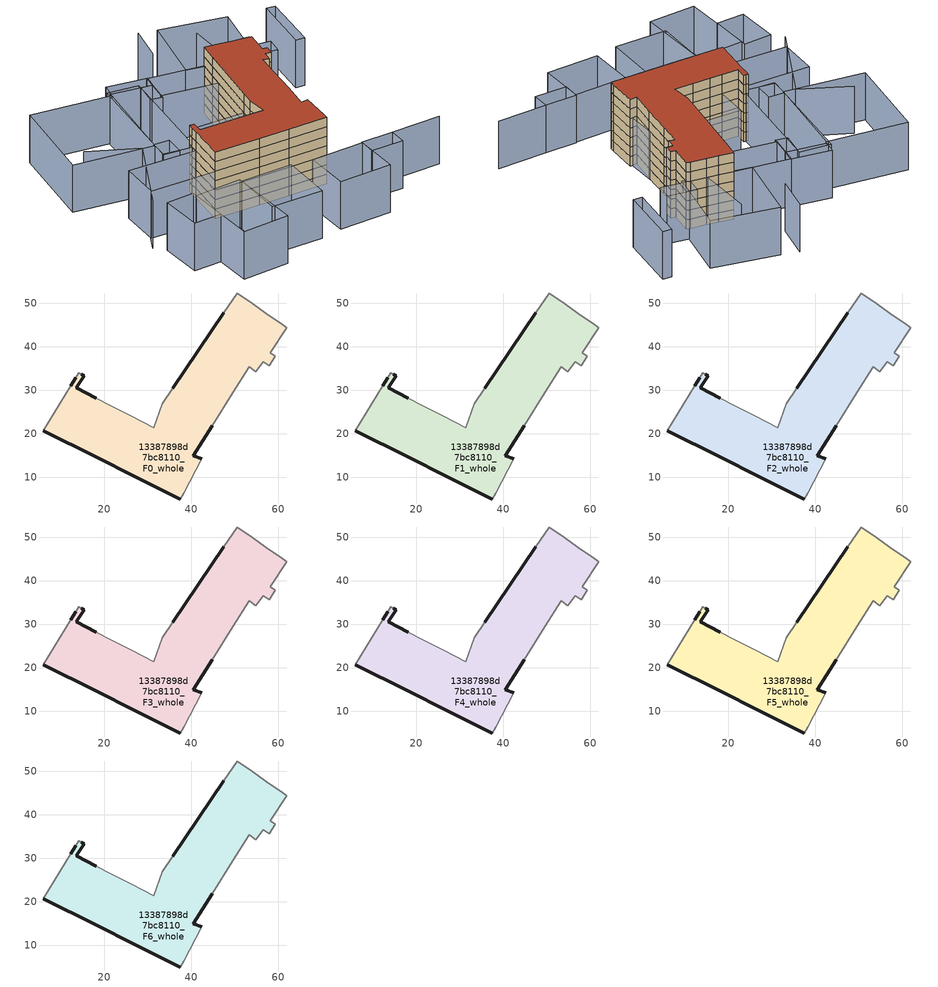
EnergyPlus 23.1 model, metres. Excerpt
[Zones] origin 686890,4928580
13387898d7bc8110_F0_whole
 floor ground (EU_floor_Construction): 57.17,47.71 61.07,44.99 61.95,44.38 58.15,38.56 59.36,37.75 58.02,35.6 56.54,36.54 54.92,34.25 53.39,35.38 49.61,29.39 44.93,21.74 40.49,14.92 42.44,14.16 38.32,6.27 37.47,4.96 26.89,10.24 18.37,14.5 6.08,20.64 12.37,30.94 13.55,32.88 14.19,33.96 14.82,33.6 15.45,33.32 13.65,30.5 18.24,28.13 21.54,26.43 26.39,23.93 31.42,21.34 33.36,26.83 35.78,30.4 47.57,47.81 50.61,52.31 54.2,49.85 z0
 wall outside (EU_wall_Construction): 18.24,28.13 13.65,30.5 15.45,33.32 14.82,33.6 / 13.55,32.88 12.37,30.94 / 6.08,20.64 18.37,14.5 26.89,10.24 37.47,4.96 / 42.44,14.16 40.49,14.92 44.93,21.74 / 47.57,47.81 35.78,30.4 z0:3
 wall adiabatic (EU_wall_Construction): 14.82,33.6 14.19,33.96 13.55,32.88 / 12.37,30.94 6.08,20.64 / 37.47,4.96 38.32,6.27 42.44,14.16 / 44.93,21.74 49.61,29.39 53.39,35.38 54.92,34.25 56.54,36.54 58.02,35.6 59.36,37.75 58.15,38.56 61.95,44.38 61.07,44.99 57.17,47.71 54.2,49.85 50.61,52.31 47.57,47.81 / 35.78,30.4 33.36,26.83 31.42,21.34 26.39,23.93 21.54,26.43 18.24,28.13 z0:3
13387898d7bc8110_F1_whole
 floor to 13387898d7bc8110_F0_whole (EU_floor_Construction): 57.17,47.71 61.07,44.99 61.95,44.38 58.15,38.56 59.36,37.75 58.02,35.6 56.54,36.54 54.92,34.25 53.39,35.38 49.61,29.39 44.93,21.74 40.49,14.92 42.44,14.16 38.32,6.27 37.47,4.96 26.89,10.24 18.37,14.5 6.08,20.64 12.37,30.94 13.55,32.88 14.19,33.96 14.82,33.6 15.45,33.32 13.65,30.5 18.24,28.13 21.54,26.43 26.39,23.93 31.42,21.34 33.36,26.83 35.78,30.4 47.57,47.81 50.61,52.31 54.2,49.85 z3
 wall outside (EU_wall_Construction): 18.24,28.13 13.65,30.5 15.45,33.32 14.82,33.6 / 13.55,32.88 12.37,30.94 / 6.08,20.64 18.37,14.5 26.89,10.24 37.47,4.96 / 42.44,14.16 40.49,14.92 44.93,21.74 / 47.57,47.81 35.78,30.4 z3:6
 wall adiabatic (EU_wall_Construction): 14.82,33.6 14.19,33.96 13.55,32.88 / 12.37,30.94 6.08,20.64 / 37.47,4.96 38.32,6.27 42.44,14.16 / 44.93,21.74 49.61,29.39 53.39,35.38 54.92,34.25 56.54,36.54 58.02,35.6 59.36,37.75 58.15,38.56 61.95,44.38 61.07,44.99 57.17,47.71 54.2,49.85 50.61,52.31 47.57,47.81 / 35.78,30.4 33.36,26.83 31.42,21.34 26.39,23.93 21.54,26.43 18.24,28.13 z3:6
13387898d7bc8110_F2_whole
 floor to 13387898d7bc8110_F1_whole (EU_floor_Construction): 57.17,47.71 61.07,44.99 61.95,44.38 58.15,38.56 59.36,37.75 58.02,35.6 56.54,36.54 54.92,34.25 53.39,35.38 49.61,29.39 44.93,21.74 40.49,14.92 42.44,14.16 38.32,6.27 37.47,4.96 26.89,10.24 18.37,14.5 6.08,20.64 12.37,30.94 13.55,32.88 14.19,33.96 14.82,33.6 15.45,33.32 13.65,30.5 18.24,28.13 21.54,26.43 26.39,23.93 31.42,21.34 33.36,26.83 35.78,30.4 47.57,47.81 50.61,52.31 54.2,49.85 z6
 wall outside (EU_wall_Construction): 18.24,28.13 13.65,30.5 15.45,33.32 14.82,33.6 / 13.55,32.88 12.37,30.94 / 6.08,20.64 18.37,14.5 26.89,10.24 37.47,4.96 / 42.44,14.16 40.49,14.92 44.93,21.74 / 47.57,47.81 35.78,30.4 z6:9
 wall adiabatic (EU_wall_Construction): 14.82,33.6 14.19,33.96 13.55,32.88 / 12.37,30.94 6.08,20.64 / 37.47,4.96 38.32,6.27 42.44,14.16 / 44.93,21.74 49.61,29.39 53.39,35.38 54.92,34.25 56.54,36.54 58.02,35.6 59.36,37.75 58.15,38.56 61.95,44.38 61.07,44.99 57.17,47.71 54.2,49.85 50.61,52.31 47.57,47.81 / 35.78,30.4 33.36,26.83 31.42,21.34 26.39,23.93 21.54,26.43 18.24,28.13 z6:9
13387898d7bc8110_F3_whole
 floor to 13387898d7bc8110_F2_whole (EU_floor_Construction): 57.17,47.71 61.07,44.99 61.95,44.38 58.15,38.56 59.36,37.75 58.02,35.6 56.54,36.54 54.92,34.25 53.39,35.38 49.61,29.39 44.93,21.74 40.49,14.92 42.44,14.16 38.32,6.27 37.47,4.96 26.89,10.24 18.37,14.5 6.08,20.64 12.37,30.94 13.55,32.88 14.19,33.96 14.82,33.6 15.45,33.32 13.65,30.5 18.24,28.13 21.54,26.43 26.39,23.93 31.42,21.34 33.36,26.83 35.78,30.4 47.57,47.81 50.61,52.31 54.2,49.85 z9
 wall outside (EU_wall_Construction): 18.24,28.13 13.65,30.5 15.45,33.32 14.82,33.6 / 13.55,32.88 12.37,30.94 / 6.08,20.64 18.37,14.5 26.89,10.24 37.47,4.96 / 42.44,14.16 40.49,14.92 44.93,21.74 / 47.57,47.81 35.78,30.4 z9:12
 wall adiabatic (EU_wall_Construction): 14.82,33.6 14.19,33.96 13.55,32.88 / 12.37,30.94 6.08,20.64 / 37.47,4.96 38.32,6.27 42.44,14.16 / 44.93,21.74 49.61,29.39 53.39,35.38 54.92,34.25 56.54,36.54 58.02,35.6 59.36,37.75 58.15,38.56 61.95,44.38 61.07,44.99 57.17,47.71 54.2,49.85 50.61,52.31 47.57,47.81 / 35.78,30.4 33.36,26.83 31.42,21.34 26.39,23.93 21.54,26.43 18.24,28.13 z9:12
13387898d7bc8110_F4_whole
 floor to 13387898d7bc8110_F3_whole (EU_floor_Construction): 57.17,47.71 61.07,44.99 61.95,44.38 58.15,38.56 59.36,37.75 58.02,35.6 56.54,36.54 54.92,34.25 53.39,35.38 49.61,29.39 44.93,21.74 40.49,14.92 42.44,14.16 38.32,6.27 37.47,4.96 26.89,10.24 18.37,14.5 6.08,20.64 12.37,30.94 13.55,32.88 14.19,33.96 14.82,33.6 15.45,33.32 13.65,30.5 18.24,28.13 21.54,26.43 26.39,23.93 31.42,21.34 33.36,26.83 35.78,30.4 47.57,47.81 50.61,52.31 54.2,49.85 z12
 wall outside (EU_wall_Construction): 18.24,28.13 13.65,30.5 15.45,33.32 14.82,33.6 / 13.55,32.88 12.37,30.94 / 6.08,20.64 18.37,14.5 26.89,10.24 37.47,4.96 / 42.44,14.16 40.49,14.92 44.93,21.74 / 47.57,47.81 35.78,30.4 z12:15
 wall adiabatic (EU_wall_Construction): 14.82,33.6 14.19,33.96 13.55,32.88 / 12.37,30.94 6.08,20.64 / 37.47,4.96 38.32,6.27 42.44,14.16 / 44.93,21.74 49.61,29.39 53.39,35.38 54.92,34.25 56.54,36.54 58.02,35.6 59.36,37.75 58.15,38.56 61.95,44.38 61.07,44.99 57.17,47.71 54.2,49.85 50.61,52.31 47.57,47.81 / 35.78,30.4 33.36,26.83 31.42,21.34 26.39,23.93 21.54,26.43 18.24,28.13 z12:15
13387898d7bc8110_F5_whole
 floor to 13387898d7bc8110_F4_whole (EU_floor_Construction): 57.17,47.71 61.07,44.99 61.95,44.38 58.15,38.56 59.36,37.75 58.02,35.6 56.54,36.54 54.92,34.25 53.39,35.38 49.61,29.39 44.93,21.74 40.49,14.92 42.44,14.16 38.32,6.27 37.47,4.96 26.89,10.24 18.37,14.5 6.08,20.64 12.37,30.94 13.55,32.88 14.19,33.96 14.82,33.6 15.45,33.32 13.65,30.5 18.24,28.13 21.54,26.43 26.39,23.93 31.42,21.34 33.36,26.83 35.78,30.4 47.57,47.81 50.61,52.31 54.2,49.85 z15
 wall outside (EU_wall_Construction): 18.24,28.13 13.65,30.5 15.45,33.32 14.82,33.6 / 13.55,32.88 12.37,30.94 / 6.08,20.64 18.37,14.5 26.89,10.24 37.47,4.96 / 42.44,14.16 40.49,14.92 44.93,21.74 / 47.57,47.81 35.78,30.4 z15:18
 wall adiabatic (EU_wall_Construction): 14.82,33.6 14.19,33.96 13.55,32.88 / 12.37,30.94 6.08,20.64 / 37.47,4.96 38.32,6.27 42.44,14.16 / 44.93,21.74 49.61,29.39 53.39,35.38 54.92,34.25 56.54,36.54 58.02,35.6 59.36,37.75 58.15,38.56 61.95,44.38 61.07,44.99 57.17,47.71 54.2,49.85 50.61,52.31 47.57,47.81 / 35.78,30.4 33.36,26.83 31.42,21.34 26.39,23.93 21.54,26.43 18.24,28.13 z15:18
13387898d7bc8110_F6_whole
 floor to 13387898d7bc8110_F5_whole (EU_floor_Construction): 57.17,47.71 61.07,44.99 61.95,44.38 58.15,38.56 59.36,37.75 58.02,35.6 56.54,36.54 54.92,34.25 53.39,35.38 49.61,29.39 44.93,21.74 40.49,14.92 42.44,14.16 38.32,6.27 37.47,4.96 26.89,10.24 18.37,14.5 6.08,20.64 12.37,30.94 13.55,32.88 14.19,33.96 14.82,33.6 15.45,33.32 13.65,30.5 18.24,28.13 21.54,26.43 26.39,23.93 31.42,21.34 33.36,26.83 35.78,30.4 47.57,47.81 50.61,52.31 54.2,49.85 z18
 wall outside (EU_wall_Construction): 18.24,28.13 13.65,30.5 15.45,33.32 14.82,33.6 / 13.55,32.88 12.37,30.94 / 6.08,20.64 18.37,14.5 26.89,10.24 37.47,4.96 / 42.44,14.16 40.49,14.92 44.93,21.74 / 47.57,47.81 35.78,30.4 z18:21
 wall adiabatic (EU_wall_Construction): 14.82,33.6 14.19,33.96 13.55,32.88 / 12.37,30.94 6.08,20.64 / 37.47,4.96 38.32,6.27 42.44,14.16 / 44.93,21.74 49.61,29.39 53.39,35.38 54.92,34.25 56.54,36.54 58.02,35.6 59.36,37.75 58.15,38.56 61.95,44.38 61.07,44.99 57.17,47.71 54.2,49.85 50.61,52.31 47.57,47.81 / 35.78,30.4 33.36,26.83 31.42,21.34 26.39,23.93 21.54,26.43 18.24,28.13 z18:21
 roof outside (EU_roof_Construction): 42.44,14.16 40.49,14.92 44.93,21.74 49.61,29.39 53.39,35.38 54.92,34.25 56.54,36.54 58.02,35.6 59.36,37.75 58.15,38.56 61.95,44.38 61.07,44.99 57.17,47.71 54.2,49.85 50.61,52.31 47.57,47.81 35.78,30.4 33.36,26.83 31.42,21.34 26.39,23.93 21.54,26.43 18.24,28.13 13.65,30.5 15.45,33.32 14.82,33.6 14.19,33.96 13.55,32.88 12.37,30.94 6.08,20.64 18.37,14.5 26.89,10.24 37.47,4.96 38.32,6.27 z21
shading: -4.17,56.17 5.67,43.73 / 5.67,43.73 -15.7,26.83 / 48.69,-8.8 62.41,-15.16 / 37.47,4.96 63.88,63.02 / 55.46,76.39 48.66,67.42 / -16.11,-2.49 -7.27,18.38 / -7.27,18.38 5.92,12.79 / 5.92,12.79 -2.92,-8.08 / -2.92,-8.08 -16.11,-2.49 / -6.71,19.72 -11.81,7.65 / -11.81,7.65 -19.65,10.97 / -19.65,10.97 -14.55,23.04 / -14.55,23.04 -6.71,19.72 / -11.76,29.91 -6.21,40.59 / -6.21,40.59 12.37,30.94 / 12.37,30.94 6.81,20.26 / 6.81,20.26 -11.76,29.91 / 48.75,-8.9 46.5,-13.55 / 46.5,-13.55 37.69,-9.28 / 37.69,-9.28 39.94,-4.63 / 39.94,-4.63 48.75,-8.9 / 39.81,-4.92 34.06,-17.45 / 34.06,-17.45 19.51,-10.78 / 19.51,-10.78 25.25,1.75 / 25.25,1.75 39.81,-4.92 / -1.21,-2.15 5.56,11.94 / 5.56,11.94 19.84,5.08 / 19.84,5.08 13.07,-9.01 / 13.07,-9.01 -1.21,-2.15 / 31.42,21.34 18.23,28.13 / 18.23,28.13 22.84,37.06 / 22.84,37.06 36.02,30.28 / 36.02,30.28 31.42,21.34 / 8.96,42.12 13.04,39.74 / 13.04,39.74 10.06,34.6 / 10.06,34.6 5.97,36.98 / 5.97,36.98 8.96,42.12 / 68.28,39.95 61.01,45.03 / 61.01,45.03 63.81,49.03 / 63.81,49.03 71.08,43.95 / 71.08,43.95 68.28,39.95 / 75.14,38.57 84.82,54.09 / 84.82,54.09 87.07,52.69 / 87.07,52.69 77.39,37.17 / 77.39,37.17 75.14,38.57 / 32.63,61.87 13.96,32.24 / 13.96,32.24 5.93,37.29 / 5.93,37.29 24.6,66.93 / 24.6,66.93 32.63,61.87 / 36.82,61.96 50.68,52.26 / 50.68,52.26 45.13,44.34 / 45.13,44.34 31.27,54.04 / 31.27,54.04 36.82,61.96 / 31.87,60.74 34.8,58.69 / 34.8,58.69 30.97,53.22 / 30.97,53.22 28.04,55.27 / 28.04,55.27 31.87,60.74 / 24.21,65.1 8.58,41.53 / 8.58,41.53 -11.64,54.94 / -11.64,54.94 3.99,78.51 / 3.99,78.51 24.21,65.1 / 59.44,72.89 75.62,60.56 / 75.62,60.56 62.29,43.06 / 62.29,43.06 46.11,55.39 / 46.11,55.39 59.44,72.89 / 27.03,68.9 37.02,61.82 / 37.02,61.82 34.78,58.67 / 34.78,58.67 24.8,65.75 / 24.8,65.75 27.03,68.9 z0:15
[Building]
EU S2 Campaign: North Axis=0; Terrain=City; Solar Distribution=FullExterior
[Site:Location]
Bologna: Latitude=44.5; Longitude=11.25; Time Zone=1; Elevation=37
[SizingPeriod:WeatherFileDays]
AnnualSizingPeriod: Begin Month=1; Begin Day of Month=1; End Month=12; End Day of Month=31; Day of Week for Start Day=Monday; Use Weather File Daylight Saving Period=No; Use Weather File Rain and Snow Indicators=No
[MATERIAL]
EU_InternalMass_Material: Roughness=MediumRough; Thickness=0.1; Conductivity=1; Density=1800; Specific Heat=900; Thermal Absorptance=0.9; Solar Absorptance=0.7; Visible Absorptance=0.7
[MATERIAL:NOMASS] Roughness=MediumRough; Thermal Absorptance=0.9; Solar Absorptance=0.7; Visible Absorptance=0.7
Name | Thermal Resistance
EU_wall_NoMass | 0.779417
EU_roof_NoMass | 0.435466
EU_floor_NoMass | 0.588222
[CONSTRUCTION]
EU_wall_Construction: EU_wall_NoMass
EU_roof_Construction: EU_roof_NoMass
EU_floor_Construction: EU_floor_NoMass
EU_InternalMass_Construction: EU_InternalMass_Material
[ZONE] Type=1; Multiplier=1; Ceiling Height=autocalculate; Volume=2628.01; Floor Area=autocalculate; Part of Total Floor Area=Yes
13387898d7bc8110_F0_whole; 13387898d7bc8110_F1_whole; 13387898d7bc8110_F2_whole; 13387898d7bc8110_F3_whole; 13387898d7bc8110_F4_whole; 13387898d7bc8110_F5_whole; 13387898d7bc8110_F6_whole
[INTERNALMASS] Construction=EU_InternalMass_Construction; Surface Area=876.005
Name | Zone or ZoneList
13387898d7bc8110_F0_whole_EU_InternalMass | 13387898d7bc8110_F0_whole
13387898d7bc8110_F1_whole_EU_InternalMass | 13387898d7bc8110_F1_whole
13387898d7bc8110_F2_whole_EU_InternalMass | 13387898d7bc8110_F2_whole
13387898d7bc8110_F3_whole_EU_InternalMass | 13387898d7bc8110_F3_whole
13387898d7bc8110_F4_whole_EU_InternalMass | 13387898d7bc8110_F4_whole
13387898d7bc8110_F5_whole_EU_InternalMass | 13387898d7bc8110_F5_whole
13387898d7bc8110_F6_whole_EU_InternalMass | 13387898d7bc8110_F6_whole
[OTHEREQUIPMENT] Fuel Type=Electricity; Design Level Calculation Method=Watts/Area; Power per Zone Floor Area=1; Fraction Latent=0; Fraction Radiant=0; Fraction Lost=0; Carbon Dioxide Generation Rate=0; EndUse Subcategory=EU_Step8_InternalGains
Name | Zone or ZoneList or Space or SpaceList | Schedule
EU_Step8_InternalGain_13387898d7bc8110_F0_whole_f000 | 13387898d7bc8110_F0_whole | EU_Step8_GainSchedule_13387898d7bc8110_F0_whole_f000
EU_Step8_InternalGain_13387898d7bc8110_F1_whole_f000 | 13387898d7bc8110_F1_whole | EU_Step8_GainSchedule_13387898d7bc8110_F1_whole_f000
EU_Step8_InternalGain_13387898d7bc8110_F2_whole_f000 | 13387898d7bc8110_F2_whole | EU_Step8_GainSchedule_13387898d7bc8110_F2_whole_f000
EU_Step8_InternalGain_13387898d7bc8110_F3_whole_f000 | 13387898d7bc8110_F3_whole | EU_Step8_GainSchedule_13387898d7bc8110_F3_whole_f000
EU_Step8_InternalGain_13387898d7bc8110_F4_whole_f000 | 13387898d7bc8110_F4_whole | EU_Step8_GainSchedule_13387898d7bc8110_F4_whole_f000
EU_Step8_InternalGain_13387898d7bc8110_F5_whole_f000 | 13387898d7bc8110_F5_whole | EU_Step8_GainSchedule_13387898d7bc8110_F5_whole_f000
EU_Step8_InternalGain_13387898d7bc8110_F6_whole_f000 | 13387898d7bc8110_F6_whole | EU_Step8_GainSchedule_13387898d7bc8110_F6_whole_f000
[ZONEVENTILATION:DESIGNFLOWRATE] Schedule=EU_AlwaysOn; Design Flow Rate Calculation Method=AirChanges/Hour; Air Changes per Hour=0.712058; Ventilation Type=Natural; Fan Pressure Rise=0; Fan Total Efficiency=1; Constant Term Coefficient=1; Temperature Term Coefficient=0; Velocity Term Coefficient=0; Velocity Squared Term Coefficient=0; Minimum Indoor Temperature=-100; Maximum Indoor Temperature=100; Delta Temperature=-100; Minimum Outdoor Temperature=-100; Maximum Outdoor Temperature=100; Maximum Wind Speed=40
Name | Zone or ZoneList or Space or SpaceList
EU_ConstantAir_13387898d7bc8110_F0_whole | 13387898d7bc8110_F0_whole
EU_ConstantAir_13387898d7bc8110_F1_whole | 13387898d7bc8110_F1_whole
EU_ConstantAir_13387898d7bc8110_F2_whole | 13387898d7bc8110_F2_whole
EU_ConstantAir_13387898d7bc8110_F3_whole | 13387898d7bc8110_F3_whole
EU_ConstantAir_13387898d7bc8110_F4_whole | 13387898d7bc8110_F4_whole
EU_ConstantAir_13387898d7bc8110_F5_whole | 13387898d7bc8110_F5_whole
EU_ConstantAir_13387898d7bc8110_F6_whole | 13387898d7bc8110_F6_whole
[HVACTEMPLATE:THERMOSTAT] Constant Heating Setpoint=20; Constant Cooling Setpoint=50
EU_HeatOnly_13387898d7bc8110_F0_whole; EU_HeatOnly_13387898d7bc8110_F1_whole; EU_HeatOnly_13387898d7bc8110_F2_whole; EU_HeatOnly_13387898d7bc8110_F3_whole; EU_HeatOnly_13387898d7bc8110_F4_whole; EU_HeatOnly_13387898d7bc8110_F5_whole; EU_HeatOnly_13387898d7bc8110_F6_whole
[HVACTEMPLATE:ZONE:IDEALLOADSAIRSYSTEM] System Availability Schedule=EU_AlwaysOn; Maximum Heating Supply Air Temperature=50; Minimum Cooling Supply Air Temperature=13; Maximum Heating Supply Air Humidity Ratio=0.0156; Minimum Cooling Supply Air Humidity Ratio=0.0077; Heating Limit=NoLimit; Cooling Limit=NoLimit; Heating Availability Schedule=EU_AlwaysOn; Cooling Availability Schedule=EU_CoolingOff; Dehumidification Control Type=ConstantSensibleHeatRatio; Cooling Sensible Heat Ratio=0.7; Dehumidification Setpoint=60; Humidification Control Type=None; Humidification Setpoint=30; Outdoor Air Method=None; Outdoor Air Flow Rate per Person=0.00944; Outdoor Air Flow Rate per Zone Floor Area=0; Outdoor Air Flow Rate per Zone=0; Demand Controlled Ventilation Type=None; Outdoor Air Economizer Type=NoEconomizer; Heat Recovery Type=None; Sensible Heat Recovery Effectiveness=0.7; Latent Heat Recovery Effectiveness=0.65
Name | Template Thermostat
13387898d7bc8110_F0_whole | EU_HeatOnly_13387898d7bc8110_F0_whole
13387898d7bc8110_F1_whole | EU_HeatOnly_13387898d7bc8110_F1_whole
13387898d7bc8110_F2_whole | EU_HeatOnly_13387898d7bc8110_F2_whole
13387898d7bc8110_F3_whole | EU_HeatOnly_13387898d7bc8110_F3_whole
13387898d7bc8110_F4_whole | EU_HeatOnly_13387898d7bc8110_F4_whole
13387898d7bc8110_F5_whole | EU_HeatOnly_13387898d7bc8110_F5_whole
13387898d7bc8110_F6_whole | EU_HeatOnly_13387898d7bc8110_F6_whole
[SIZING:ZONE] Zone Cooling Design Supply Air Temperature Input Method=SupplyAirTemperature; Zone Cooling Design Supply Air Temperature=13; Zone Heating Design Supply Air Temperature Input Method=SupplyAirTemperature; Zone Heating Design Supply Air Temperature=50; Zone Cooling Design Supply Air Humidity Ratio=0.008; Zone Heating Design Supply Air Humidity Ratio=0.008; Cooling Design Air Flow Method=DesignDay; Cooling Design Air Flow Rate=0; Cooling Minimum Air Flow per Zone Floor Area=0.000762; Cooling Minimum Air Flow=0; Cooling Minimum Air Flow Fraction=0.2; Heating Design Air Flow Method=DesignDay; Heating Design Air Flow Rate=0; Heating Maximum Air Flow per Zone Floor Area=0.002032; Heating Maximum Air Flow=0.141576; Heating Maximum Air Flow Fraction=0.3; Account for Dedicated Outdoor Air System=No; Dedicated Outdoor Air System Control Strategy=NeutralSupplyAir; Dedicated Outdoor Air Low Setpoint Temperature for Design=autosize; Dedicated Outdoor Air High Setpoint Temperature for Design=autosize; Zone Load Sizing Method=Sensible Load Only No Latent Load; Zone Latent Cooling Design Supply Air Humidity Ratio Input Method=HumidityRatioDifference; Zone Cooling Design Supply Air Humidity Ratio Difference=0.005; Zone Latent Heating Design Supply Air Humidity Ratio Input Method=HumidityRatioDifference; Zone Humidification Design Supply Air Humidity Ratio Difference=0.005
13387898d7bc8110_F0_whole; 13387898d7bc8110_F1_whole; 13387898d7bc8110_F2_whole; 13387898d7bc8110_F3_whole; 13387898d7bc8110_F4_whole; 13387898d7bc8110_F5_whole; 13387898d7bc8110_F6_whole
[SCHEDULE:CONSTANT]
Name | Hourly Value
EU_AlwaysOn | 1
EU_CoolingOff | 0
[SCHEDULE:FILE] Column Number=1; Rows to Skip at Top=0; Number of Hours of Data=8760; Column Separator=Comma; Interpolate to Timestep=No; Minutes per Item=60; Adjust Schedule for Daylight Savings=Yes
Name | File
EU_Step8_GainSchedule_13387898d7bc8110_F0_whole_f000 | ../../schedules/13387898d7bc8110/13387898d7bc8110_F0_whole_f000_gain.csv
EU_Step8_GainSchedule_13387898d7bc8110_F1_whole_f000 | ../../schedules/13387898d7bc8110/13387898d7bc8110_F1_whole_f000_gain.csv
EU_Step8_GainSchedule_13387898d7bc8110_F2_whole_f000 | ../../schedules/13387898d7bc8110/13387898d7bc8110_F2_whole_f000_gain.csv
EU_Step8_GainSchedule_13387898d7bc8110_F3_whole_f000 | ../../schedules/13387898d7bc8110/13387898d7bc8110_F3_whole_f000_gain.csv
EU_Step8_GainSchedule_13387898d7bc8110_F4_whole_f000 | ../../schedules/13387898d7bc8110/13387898d7bc8110_F4_whole_f000_gain.csv
EU_Step8_GainSchedule_13387898d7bc8110_F5_whole_f000 | ../../schedules/13387898d7bc8110/13387898d7bc8110_F5_whole_f000_gain.csv
EU_Step8_GainSchedule_13387898d7bc8110_F6_whole_f000 | ../../schedules/13387898d7bc8110/13387898d7bc8110_F6_whole_f000_gain.csv
